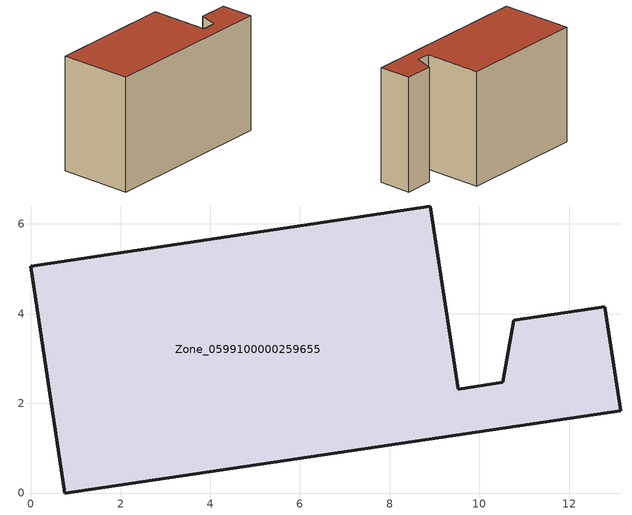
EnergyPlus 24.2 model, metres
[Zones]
Zone_0599100000259655
 floor ground (C_G): 9.53,2.32 10.52,2.47 10.77,3.85 12.8,4.15 13.15,1.84 0.76,0 0,5.06 8.91,6.4 z0
 wall outside (C_F): 0.76,0 13.15,1.84 12.8,4.15 10.77,3.85 10.52,2.47 9.53,2.32 8.91,6.4 0,5.06 0.76,0 z0:8.15
 roof outside (C_R): 10.52,2.47 9.53,2.32 8.91,6.4 0,5.06 0.76,0 13.15,1.84 12.8,4.15 10.77,3.85 z8.15
[BUILDING]
Pand.0599100000259655: North Axis=0; Terrain=City; Loads Convergence Tolerance Value=0.04; Temperature Convergence Tolerance Value=0.4; Solar Distribution=FullExterior; Maximum Number of Warmup Days=25; Minimum Number of Warmup Days=1
[Site:Location]
Rotterdam.The.Hague.AP_ZH_NLD Design_Conditions: Latitude=51.96; Longitude=4.45; Time Zone=1; Elevation=-4.5
[SITE:GROUNDTEMPERATURE:BUILDINGSURFACE]
18, 18, 18, 18, 18, 18, 18, 18, 18, 18, 18, 18
[MATERIAL] Thermal Absorptance=0.9; Solar Absorptance=0.7; Visible Absorptance=0.7
Name | Roughness | Thickness | Conductivity | Density | Specific Heat
G.TI.1975-1991 | MediumSmooth | 0.15 | 0.288461 | 540 | 1210
F.TI.1975-1991 | Rough | 0.3 | 0.230769 | 1920 | 840
R.TI.1975-1991 | MediumRough | 0.2 | 0.153846 | 1500 | 1000
[CONSTRUCTION]
C_G: G.TI.1975-1991
C_F: F.TI.1975-1991
C_R: R.TI.1975-1991
[ZONE]
Zone_0599100000259655: Type=1; Multiplier=1; Ceiling Height=Autocalculate; Volume=Autocalculate; Floor Area=autocalculate; Part of Total Floor Area=Yes
[ZONEINFILTRATION:DESIGNFLOWRATE]
Infil_Zone_0599100000259655: Zone or ZoneList or Space or SpaceList=Zone_0599100000259655; Schedule=AlwaysOn; Design Flow Rate Calculation Method=Flow/Area; Flow Rate per Floor Area=0.003; Constant Term Coefficient=1; Temperature Term Coefficient=0; Velocity Term Coefficient=0; Velocity Squared Term Coefficient=0
[HVACTEMPLATE:ZONE:IDEALLOADSAIRSYSTEM]
Zone_0599100000259655: Maximum Heating Supply Air Temperature=50; Minimum Cooling Supply Air Temperature=13; Maximum Heating Supply Air Humidity Ratio=0.0156; Minimum Cooling Supply Air Humidity Ratio=0.0077; Heating Limit=NoLimit; Cooling Limit=NoLimit; Dehumidification Control Type=ConstantSensibleHeatRatio; Cooling Sensible Heat Ratio=0.7; Dehumidification Setpoint=60; Humidification Control Type=None; Humidification Setpoint=30; Outdoor Air Method=None; Outdoor Air Flow Rate per Person=0.00944; Outdoor Air Flow Rate per Zone Floor Area=0; Outdoor Air Flow Rate per Zone=0; Demand Controlled Ventilation Type=None; Outdoor Air Economizer Type=NoEconomizer; Heat Recovery Type=None; Sensible Heat Recovery Effectiveness=0.7; Latent Heat Recovery Effectiveness=0.65
[ZONECONTROL:THERMOSTAT]
ThermostatControl_Zone_0599100000259655: Zone or ZoneList=Zone_0599100000259655; Control Type Schedule=DualSetpointControlType; Control 1=Thermostat_Zone_0599100000259655; Temperature Difference Between Cutout And Setpoint=0
[THERMOSTATSETPOINT:DUALSETPOINT]
Thermostat_Zone_0599100000259655: Heating Setpoint Temperature Schedule=HeatingSetpoint_Zone_0599100000259655; Cooling Setpoint Temperature Schedule=CoolingSetpoint_Zone_0599100000259655
[SCHEDULE:COMPACT]
HeatingSetpoint_Zone_0599100000259655: Through: 12/31, For: AllDays, Until: 24:00, 21
CoolingSetpoint_Zone_0599100000259655: Through: 12/31, For: AllDays, Until: 24:00, 24
DualSetpointControlType: Through: 12/31, For: AllDays, Until: 24:00, 4
AlwaysOn: Through: 12/31, For: AllDays, Until: 24:00, 1
